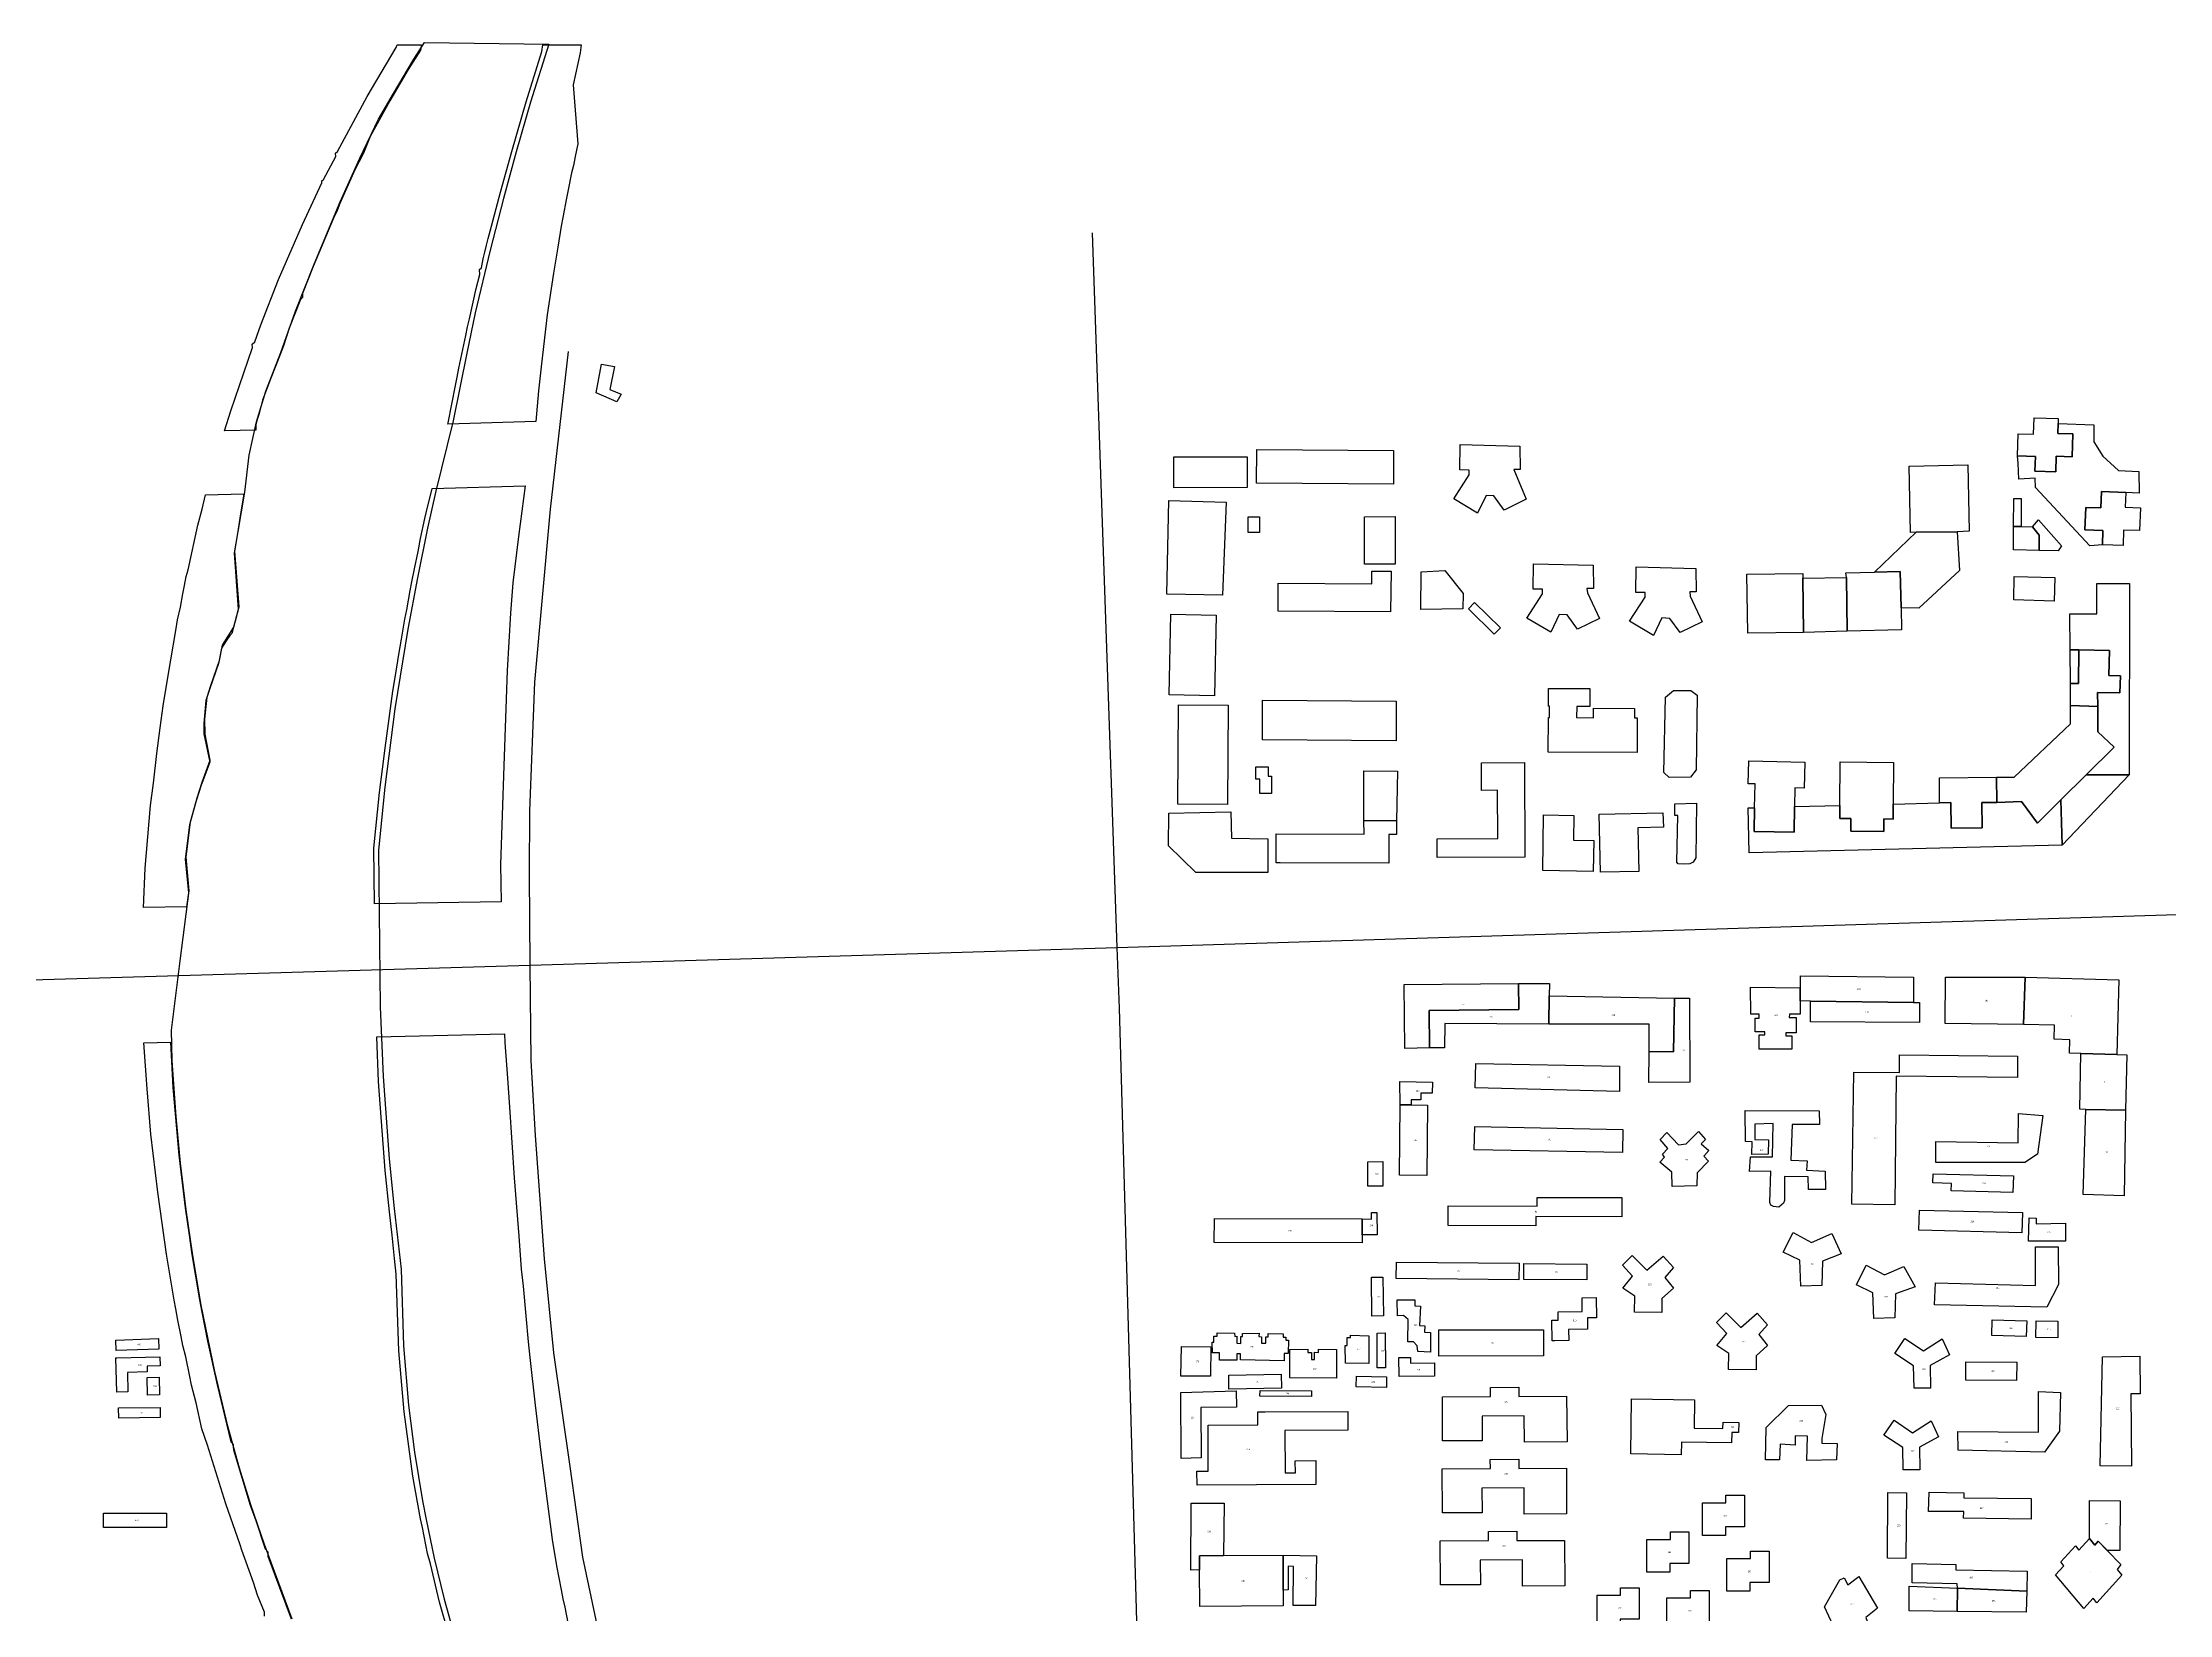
# Model space of a CAD drawing. Header units: inches. Extents: x 446772 to 450278, y 4426030 to 4428716.
# Drawn here: x 448211 to 449436, y 4427810 to 4428716 of the extents above; entities that cross this region are included whole.
import ezdxf

# ---------------------------------------------------------------- set-up
doc = ezdxf.new("R2010")
doc.units = ezdxf.units.IN
doc.header["$MEASUREMENT"] = 0
for name, color, linetype in [('BuildingCreator', 10, 'Continuous'), ('BuildingCreatorAnno', 10, 'Continuous'), ('BuildingNoTex', 10, 'Continuous'), ('Road3D', 10, 'Continuous'), ('SanDianShu02', 10, 'Continuous'), ('shuimian', 10, 'Continuous')]:
    doc.layers.add(name, color=color, linetype=linetype)

msp = doc.modelspace()

# ---------------------------------------------------------------- linework, layer by layer
at = {"layer": 'BuildingCreator'}
for points in [[(448995, 4428172.7), (449061, 4428173.4), (449061.2, 4428158.3), (449009.5, 4428157.8), (449009.7, 4428136.2), (448995.4, 4428136)], [(449009.7, 4428136.2), (449009.5, 4428157.8), (449061.2, 4428158.3), (449061, 4428173.4), (449078.8, 4428173.4), (449078.6, 4428166.2), (449078.5, 4428150), (449018.5, 4428150.4), (449018.4, 4428136.3)], [(449136.2, 4428134.2), (449136.3, 4428150), (449078.5, 4428150), (449078.6, 4428166.2), (449150.9, 4428165), (449150.3, 4428133.9)], [(449223.2, 4428155.7), (449217, 4428155.7), (449216.9, 4428153.8), (449221, 4428153.8), (449220.9, 4428144.9), (449215, 4428145), (449215, 4428143.3), (449218.5, 4428143.3), (449218.4, 4428135.5), (449199.6, 4428135.6), (449199.6, 4428143.7), (449202.9, 4428143.7), (449202.9, 4428145.6), (449197.3, 4428145.6), (449197.3, 4428153.4), (449199.7, 4428153.4), (449199.7, 4428155.6), (449194.8, 4428155.6), (449194.7, 4428171.3), (449223.3, 4428170.8)], [(449229.2, 4428163.2), (449223.3, 4428163.3), (449223.5, 4428177.8), (449288.6, 4428177), (449288.5, 4428162.5)], [(449306.8, 4428150.3), (449306.9, 4428177.1), (449352.9, 4428177), (449352, 4428149.8)], [(449406.9, 4428175.4), (449405.6, 4428132.4), (449385, 4428133), (449378.4, 4428133.2), (449378.6, 4428140.9), (449369.5, 4428141.2), (449369.7, 4428149.3), (449352, 4428149.8), (449352.9, 4428177)], [(449136, 4428116.3), (449136.2, 4428134.2), (449150.3, 4428133.9), (449150.9, 4428165), (449159.5, 4428165), (449159.6, 4428116.6)], [(449292, 4428150.8), (449229.1, 4428151.3), (449229.2, 4428163.2), (449288.5, 4428162.5), (449292, 4428162.5)], [(449348.4, 4428119.2), (449278.6, 4428120), (449277.7, 4428045.9), (449253.1, 4428046.2), (449254.1, 4428122.3), (449280.5, 4428122), (449280.5, 4428132.2), (449348.5, 4428131.4)], [(449405.6, 4428132.4), (449411.4, 4428132.3), (449410.6, 4428100.4), (449387.9, 4428100.8), (449384.3, 4428100.9), (449385, 4428133)], [(449119.1, 4428111.2), (449036, 4428113.3), (449036.3, 4428127.3), (449119.1, 4428125.8)], [(449011.3, 4428110.1), (449004.6, 4428110.1), (449004.6, 4428106.3), (448999.2, 4428106.3), (448999.1, 4428103.4), (448992.8, 4428103.4), (448992.6, 4428116.8), (449011.4, 4428116.6)], [(449008.1, 4428062.7), (448992.3, 4428062.9), (448992.8, 4428103.4), (448999.1, 4428103.4), (449008.5, 4428103.3)], [(449234.4, 4428092.1), (449218.7, 4428092.1), (449217.9, 4428071.6), (449227.2, 4428071.2), (449226.8, 4428065.8), (449237.7, 4428065.2), (449237.9, 4428054.7), (449228, 4428054.7), (449227.8, 4428061.9), (449214.2, 4428062.2), (449214.3, 4428048.4), (449213.7, 4428046.7), (449210.9, 4428044.5), (449207.8, 4428044.8), (449206.3, 4428045.7), (449205.8, 4428047.2), (449206.3, 4428065.2), (449194.1, 4428065), (449194.6, 4428073.5), (449207.3, 4428073.4), (449207.6, 4428092.6), (449197.1, 4428092.3), (449197.2, 4428083.4), (449205, 4428083.3), (449204.8, 4428075), (449195.3, 4428074.9), (449195.5, 4428082.2), (449191.7, 4428082.3), (449191.6, 4428100.2), (449234.2, 4428100)], [(449360, 4428075), (449352.6, 4428070.3), (449301.4, 4428070.2), (449301.4, 4428082.4), (449348.8, 4428081.5), (449349.1, 4428098.4), (449363, 4428097.2)], [(449409.9, 4428051), (449386.3, 4428051.8), (449387.9, 4428100.8), (449410.6, 4428100.4)], [(449120.8, 4428075.9), (449035.5, 4428077.6), (449035.7, 4428090.9), (449121, 4428089.2)], [(449170.6, 4428077.2), (449167.7, 4428073.9), (449170.5, 4428070.9), (449163.8, 4428064.2), (449163.7, 4428056.7), (449149.5, 4428056.3), (449149.3, 4428064.7), (449142.4, 4428070.4), (449145.1, 4428073.3), (449143.9, 4428075.1), (449146.9, 4428078.2), (449142.6, 4428083.5), (449146.5, 4428087.5), (449153.1, 4428080.3), (449157.6, 4428080.9), (449164.6, 4428088), (449168.6, 4428083.4), (449166.2, 4428081)], [(448974.1, 4428056.6), (448974.1, 4428070.6), (448982.7, 4428070.7), (448982.7, 4428056.6)], [(449345.8, 4428052.9), (449310.3, 4428053.8), (449310.4, 4428058.2), (449299.7, 4428058.5), (449299.8, 4428063.7), (449346.1, 4428062.5)], [(449120.4, 4428038.9), (449071, 4428039), (449071, 4428033.8), (449020.4, 4428033.9), (449020.4, 4428045.2), (449071.8, 4428045.1), (449071.8, 4428050.1), (449120.4, 4428050)], [(448970.9, 4428037.7), (448970.9, 4428028.6), (448970.8, 4428023.9), (448885.7, 4428024.2), (448885.8, 4428038)], [(448976.3, 4428037.6), (448976.3, 4428041.4), (448979.4, 4428041.4), (448979.5, 4428028.5), (448970.9, 4428028.6), (448970.9, 4428037.7)], [(449351, 4428029.7), (449291.7, 4428031.2), (449292, 4428042.7), (449351.3, 4428041.3)], [(449359.2, 4428034.9), (449376.2, 4428035.2), (449376.2, 4428024.9), (449354.8, 4428024.8), (449355.1, 4428038.3), (449359.2, 4428038.2)], [(449229.8, 4428024.2), (449241.4, 4428029.2), (449246.8, 4428017.6), (449236.1, 4428013.3), (449235.8, 4427999.3), (449223.6, 4427999), (449223, 4428013.9), (449213.5, 4428018.6), (449219.2, 4428029.9)], [(449365.3, 4427986.8), (449300.6, 4427988.2), (449301.2, 4428000.9), (449358.8, 4427999.3), (449358.9, 4428021.6), (449371.9, 4428021.6), (449372.1, 4427999.9)], [(449061.2, 4428002.5), (448990.5, 4428003.3), (448990.6, 4428012.8), (449061.3, 4428012.2)], [(449100.3, 4428002.5), (449064, 4428002.8), (449064, 4428012), (449100.4, 4428011.7)], [(449134.9, 4428008.2), (449144.3, 4428016.3), (449150.3, 4428009.7), (449145.3, 4428004), (449150.3, 4427997.7), (449143.5, 4427991.8), (449143.5, 4427983.7), (449127.7, 4427983.9), (449127.9, 4427993.1), (449121, 4427997.7), (449126.7, 4428004.7), (449120.8, 4428011), (449126.4, 4428016.6)], [(449271.9, 4428005.5), (449282.9, 4428010.2), (449289.4, 4427998.6), (449278.1, 4427994.5), (449277.8, 4427980.6), (449265.7, 4427980.3), (449265.1, 4427995.1), (449255.6, 4427999.8), (449261.2, 4428011.1)], [(448976.5, 4427981.7), (448976.2, 4428004.1), (448982.8, 4428004.2), (448983.1, 4427981.8)], [(449004, 4427976.3), (449007, 4427976.1), (449006.8, 4427972.4), (449010.2, 4427972.3), (449010.3, 4427960.9), (449003, 4427961.2), (449002.6, 4427964.6), (449000.5, 4427966.9), (448997.2, 4427966.9), (448997.3, 4427979.7), (448994.6, 4427982), (448991.3, 4427981.8), (448991.1, 4427991), (449001.3, 4427991.1), (449001.2, 4427987.6), (449004.5, 4427987.5)], [(449080.4, 4427967.5), (449080.2, 4427979.3), (449083.9, 4427979.4), (449083.8, 4427984.1), (449097.7, 4427984.3), (449097.6, 4427992.3), (449105.7, 4427992.5), (449105.9, 4427980.7), (449100.7, 4427980.6), (449100.8, 4427974.1), (449089.8, 4427973.9), (449089.9, 4427967.7), (449081.8, 4427967.5)], [(449189.1, 4427975.2), (449198.5, 4427983.3), (449204.5, 4427976.7), (449199.5, 4427971), (449204.5, 4427964.7), (449197.8, 4427958.8), (449197.8, 4427950.8), (449181.9, 4427950.9), (449182.1, 4427960.1), (449175.2, 4427964.7), (449180.9, 4427971.7), (449175, 4427978), (449180.6, 4427983.6)], [(448897.4, 4427971.9), (448897.5, 4427970), (448898.7, 4427970.1), (448898.7, 4427966), (448900.9, 4427965.9), (448900.9, 4427970), (448902, 4427970), (448902, 4427971.7), (448911.5, 4427971.8), (448911.4, 4427969.9), (448912.9, 4427969.8), (448912.9, 4427966.1), (448915.3, 4427966.1), (448915.3, 4427969.8), (448916.8, 4427969.8), (448916.8, 4427971.6), (448925.4, 4427971.4), (448925.4, 4427969.6), (448926.9, 4427969.6), (448926.9, 4427967.8), (448928.4, 4427967.8), (448928.3, 4427960.1), (448926, 4427960.1), (448926, 4427956), (448900.7, 4427956.4), (448900.8, 4427960), (448898.7, 4427960), (448898.7, 4427956.2), (448888.6, 4427956.3), (448888.7, 4427960.5), (448884.6, 4427960.5), (448884.5, 4427966.7), (448885.5, 4427966.7), (448885.5, 4427970.2), (448887.4, 4427970.2), (448887.4, 4427972)], [(448974.7, 4427970.4), (448974.8, 4427954.4), (448961.2, 4427954.5), (448961.1, 4427964.7), (448962.3, 4427964.7), (448962.3, 4427969.4), (448964.1, 4427969.4), (448964.1, 4427970.7)], [(448979.5, 4427951.8), (448979.6, 4427971.9), (448984.2, 4427972), (448984.3, 4427951.9)], [(449015, 4427958.6), (449015, 4427973.8), (449075.4, 4427973.8), (449075.4, 4427958.7)], [(449353.5, 4427969.9), (449333.6, 4427970.5), (449333.9, 4427979.6), (449353.8, 4427979)], [(449371.6, 4427969.2), (449359.1, 4427969.3), (449359.2, 4427978.9), (449371.7, 4427978.8)], [(448252.9, 4427961.8), (448252.7, 4427967.9), (448277.3, 4427968.7), (448277.5, 4427962.7)], [(448253.3, 4427937.9), (448252.8, 4427957.6), (448253.3, 4427957.6), (448278.2, 4427958.2), (448278.3, 4427953), (448270.8, 4427952.8), (448270.9, 4427949.5), (448259.6, 4427949.2), (448259.8, 4427938)], [(448883.7, 4427964), (448883.4, 4427947), (448866.4, 4427947.1), (448866.7, 4427964.1)], [(448939.6, 4427962.6), (448939.6, 4427960.7), (448941.6, 4427960.8), (448941.6, 4427956.7), (448943.4, 4427956.7), (448943.4, 4427960.9), (448945.7, 4427960.8), (448945.7, 4427962.6), (448956.1, 4427962.4), (448956, 4427945.9), (448929.2, 4427946.1), (448929.2, 4427962.5)], [(448998.7, 4427954.6), (449012.5, 4427954.8), (449012.6, 4427947.1), (448992.1, 4427946.9), (448992, 4427957.9), (448998.7, 4427957.9)], [(449294.2, 4427961.7), (449305.1, 4427968.6), (449309.2, 4427959.3), (449298.2, 4427953.2), (449298.4, 4427940.1), (449288.9, 4427940.1), (449288.6, 4427953.1), (449277.8, 4427960.1), (449283.6, 4427968.8)], [(449414.1, 4427895.2), (449396.1, 4427895.4), (449397.4, 4427958.3), (449419, 4427958.6), (449419.1, 4427936.8), (449413.8, 4427936.8)], [(448271.1, 4427936.2), (448270.8, 4427946.3), (448277.7, 4427946.5), (448277.9, 4427936.4)], [(448894.1, 4427939.6), (448894, 4427947.7), (448924.3, 4427948.2), (448924.4, 4427940.1)], [(448984.9, 4427940.6), (448967.5, 4427940.9), (448967.6, 4427947.1), (448984.9, 4427946.7)], [(449347.9, 4427944.5), (449318.6, 4427944.8), (449318.7, 4427955.4), (449348, 4427955.1)], [(448878, 4427929), (448878.1, 4427900), (448866.5, 4427899.7), (448866.4, 4427937.6), (448898.2, 4427938.6), (448898.5, 4427929.3)], [(448941.7, 4427938.7), (448941.6, 4427935.4), (448912, 4427935.6), (448912.1, 4427938.8)], [(449061.2, 4427935.3), (449088.7, 4427935.5), (449088.9, 4427909.2), (449064.4, 4427909.1), (449064.3, 4427924.2), (449040.1, 4427924), (449040.1, 4427909.9), (449017.2, 4427909.8), (449017.1, 4427935.2), (449044.9, 4427935.3), (449044.9, 4427940.6), (449061.2, 4427940.7)], [(449178.7, 4427916.9), (449178.8, 4427920.6), (449187.9, 4427920.4), (449187.8, 4427914.6), (449183.8, 4427914.7), (449183.7, 4427908.7), (449154.8, 4427909.1), (449154.7, 4427901.8), (449125.7, 4427902.3), (449126.1, 4427934.1), (449162.3, 4427933.5), (449162.1, 4427917.2)], [(449364, 4427903.3), (449314.2, 4427904.5), (449314, 4427915.1), (449360.5, 4427914.8), (449360.5, 4427938.3), (449373.2, 4427937.7), (449372.6, 4427915.4)], [(448254.5, 4427922.9), (448254.4, 4427928.8), (448278.3, 4427929.1), (448278.3, 4427923.2)], [(448926.5, 4427891.3), (448932.4, 4427891.4), (448932.3, 4427898.3), (448944.1, 4427898.4), (448944.2, 4427884.7), (448875.8, 4427884.3), (448875.7, 4427892.3), (448882.2, 4427892.3), (448882.1, 4427918.8), (448910.8, 4427919), (448910.8, 4427926.5), (448914.9, 4427926.5), (448962.6, 4427926.8), (448962.6, 4427916), (448926.4, 4427915.8)], [(449235.8, 4427911.2), (449235.8, 4427908.5), (449244.6, 4427908.3), (449244.1, 4427898.8), (449227.1, 4427898.4), (449227.5, 4427912.5), (449220.3, 4427912.6), (449220.3, 4427907.4), (449211.8, 4427907.9), (449211.3, 4427898.9), (449203.2, 4427898.8), (449203.7, 4427917.5), (449216.5, 4427930.1), (449235.6, 4427930.3), (449238.1, 4427924.9)], [(449287.9, 4427914.5), (449298.8, 4427921.4), (449302.9, 4427912.2), (449292, 4427906.1), (449292.1, 4427893), (449282.6, 4427893), (449282.3, 4427905.9), (449271.5, 4427913), (449277.3, 4427921.7)], [(449061.1, 4427893.8), (449088.6, 4427894), (449088.7, 4427867.7), (449064.3, 4427867.6), (449064.2, 4427882.7), (449039.9, 4427882.5), (449040, 4427868.4), (449017.1, 4427868.3), (449016.9, 4427893.6), (449044.8, 4427893.8), (449044.7, 4427899.1), (449061.1, 4427899.2)], [(448877.1, 4427843.6), (448877.1, 4427835.4), (448872.2, 4427835.2), (448872.4, 4427873.9), (448891.3, 4427873.8), (448891, 4427843.7)], [(449191.2, 4427860.3), (449180.3, 4427860.3), (449180.3, 4427855.3), (449166.9, 4427855.3), (449166.9, 4427874.1), (449180.5, 4427874.1), (449180.5, 4427878.4), (449191.2, 4427878.4)], [(449284.2, 4427842), (449273.5, 4427842.1), (449273.8, 4427880), (449284.5, 4427879.9)], [(449356.4, 4427864.7), (449317.4, 4427865.3), (449317.5, 4427869.1), (449297.1, 4427869), (449297.5, 4427880.2), (449317.5, 4427879.9), (449317.5, 4427877), (449356.4, 4427876.5)], [(449400.3, 4427846.6), (449395, 4427852), (449393, 4427849.7), (449389.9, 4427853.6), (449390, 4427875.4), (449407.6, 4427875.3), (449407.5, 4427846.7)], [(448245.6, 4427859.8), (448245.6, 4427868.1), (448281.9, 4427868.2), (448281.9, 4427859.9)], [(449060, 4427852.3), (449087.5, 4427852.4), (449087.7, 4427826.2), (449063.2, 4427826.1), (449063.2, 4427841.2), (449038.9, 4427841), (449039, 4427826.9), (449016, 4427826.8), (449015.9, 4427852.1), (449043.7, 4427852.3), (449043.7, 4427857.6), (449060, 4427857.7)], [(449134.8, 4427834.1), (449134.8, 4427853), (449148.5, 4427853), (449148.5, 4427857.3), (449159.1, 4427857.3), (449159.1, 4427839.2), (449148.2, 4427839.2), (449148.2, 4427834.1)], [(449394.1, 4427816.5), (449392, 4427819.2), (449386.6, 4427813.2), (449370.4, 4427832.6), (449375.1, 4427837.8), (449373.4, 4427840), (449381.8, 4427849.2), (449383.8, 4427846.8), (449389.9, 4427853.6), (449393, 4427849.7), (449395, 4427852), (449400.2, 4427846.6), (449408, 4427838.5), (449405.9, 4427835.7), (449408.5, 4427832.4)], [(448877.1, 4427843.6), (448891, 4427843.7), (448925.3, 4427843.9), (448925.4, 4427823.7), (448925.4, 4427814.7), (448877.3, 4427814.4), (448877.1, 4427835.4)], [(448944.5, 4427843.5), (448944, 4427814.9), (448931.2, 4427815), (448931.4, 4427837.4), (448928.2, 4427837.5), (448928.3, 4427823.9), (448925.4, 4427823.7), (448925.3, 4427843.9)], [(449205.3, 4427828.2), (449194.3, 4427828.2), (449194.3, 4427823.1), (449181, 4427823.1), (449181, 4427841.9), (449194.6, 4427841.9), (449194.6, 4427846.2), (449205.3, 4427846.2)], [(449353.8, 4427823.2), (449313.8, 4427824.9), (449313.6, 4427827.4), (449287.7, 4427827.9), (449287.8, 4427839.2), (449313, 4427838.6), (449313, 4427835.4), (449354, 4427834.6)], [(449130.5, 4427807), (449119.5, 4427807), (449119.5, 4427802), (449106.2, 4427802), (449106.2, 4427820.8), (449119.8, 4427820.8), (449119.8, 4427825.1), (449130.5, 4427825.1)], [(449170.8, 4427805.6), (449159.9, 4427805.5), (449159.9, 4427800.5), (449146.5, 4427800.5), (449146.5, 4427819.3), (449160.1, 4427819.3), (449160.1, 4427823.6), (449170.8, 4427823.6)], [(449250.7, 4427826.8), (449257.1, 4427831.7), (449267.7, 4427813.3), (449261, 4427807.9), (449262.6, 4427803.7), (449242.3, 4427803.3), (449237.2, 4427814.2), (449246, 4427829.7), (449248.5, 4427830.9)], [(449313.8, 4427824.9), (449313.7, 4427811.5), (449286, 4427811.8), (449286.1, 4427826.1)], [(449313.8, 4427824.9), (449353.8, 4427823.2), (449353.4, 4427811), (449313.7, 4427811.5)]]:
    msp.add_lwpolyline(points, close=True, dxfattribs=at)
at = {"layer": 'BuildingNoTex'}
for points in [[(448543.9, 4428513), (448541.5, 4428508.5), (448529.6, 4428513.7), (448532.7, 4428530.3), (448540.1, 4428529), (448537.4, 4428515.6)], [(449371.8, 4428496.1), (449371.6, 4428490.4), (449380.4, 4428490.1), (449380, 4428476.9), (449370.8, 4428477.2), (449370.5, 4428468.3), (449358.5, 4428468.7), (449358.8, 4428477), (449348.5, 4428477.4), (449348.9, 4428490.2), (449357.7, 4428489.9), (449358, 4428499.4), (449371.9, 4428498.9)], [(449358.6, 4428464.6), (449349.2, 4428464), (449348.8, 4428473.2), (449348.5, 4428477.4), (449358.8, 4428477), (449358.5, 4428468.7), (449370.5, 4428468.3), (449370.8, 4428477.2), (449380, 4428476.9), (449380.4, 4428490.1), (449371.6, 4428490.4), (449371.8, 4428496.1), (449392.5, 4428495.4), (449392.5, 4428485.5), (449397.7, 4428477.3), (449406.7, 4428469.1), (449418.4, 4428468.5), (449418.6, 4428456), (449410.8, 4428456.4), (449396.9, 4428456.9), (449396.5, 4428447.4), (449387.8, 4428447.7), (449387.3, 4428434.8), (449397.7, 4428434.5), (449397.4, 4428426.1), (449390.2, 4428425.5), (449358.8, 4428459.2)], [(448904.7, 4428459.2), (448862.3, 4428459.1), (448862.3, 4428476.8), (448904.7, 4428476.8)], [(448989, 4428480.6), (448988.9, 4428461.2), (448910, 4428461.7), (448910.1, 4428481.1)], [(449061.8, 4428483.1), (449062, 4428469.6), (449058.2, 4428469.6), (449065.4, 4428452.4), (449052.7, 4428446.2), (449046.8, 4428454.4), (449042.3, 4428454.6), (449037.3, 4428444.5), (449023.6, 4428452.6), (449032.6, 4428466.6), (449032.6, 4428469.2), (449027.2, 4428469.3), (449027.3, 4428483.9)], [(449313.6, 4428433.6), (449290, 4428433.4), (449286.8, 4428433.3), (449286, 4428471.5), (449319.8, 4428472.2), (449320.6, 4428434.1)], [(448858.3, 4428397.7), (448859.4, 4428451.7), (448892.6, 4428450.7), (448890.5, 4428397.1)], [(449350.5, 4428436.7), (449346.2, 4428436.7), (449346.3, 4428452.9), (449350.6, 4428452.9)], [(449410.8, 4428456.4), (449410.5, 4428447.8), (449419.3, 4428447.5), (449418.8, 4428434.4), (449409.6, 4428434.7), (449409.3, 4428425.7), (449397.4, 4428426.1), (449397.7, 4428434.5), (449387.3, 4428434.8), (449387.8, 4428447.7), (449396.5, 4428447.4), (449396.9, 4428456.9)], [(448911.7, 4428442.3), (448911.7, 4428433.2), (448905.1, 4428433.2), (448905.1, 4428442.3)], [(448989.9, 4428415), (448972.2, 4428415), (448972.2, 4428442.4), (448989.8, 4428442.5)], [(449357.1, 4428436.5), (449360.9, 4428431.8), (449360.9, 4428422.9), (449346.1, 4428423.2), (449346.2, 4428436.7), (449350.5, 4428436.7)], [(449357.1, 4428436.5), (449360.5, 4428440.5), (449373.8, 4428425.5), (449371.8, 4428422.7), (449360.9, 4428422.9), (449360.9, 4428431.8)], [(449281.5, 4428389.8), (449280.9, 4428410.8), (449266, 4428410.5), (449290, 4428433.4), (449313.6, 4428433.6), (449315.1, 4428411.3), (449291.6, 4428389.7)], [(449028.9, 4428389.2), (449004.6, 4428389), (449004.9, 4428410.6), (449018.5, 4428411.4), (449029, 4428398.2)], [(449104, 4428414.5), (449104.2, 4428401), (449100.4, 4428401), (449100.7, 4428398.6), (449107.6, 4428383.8), (449094.9, 4428377.6), (449089, 4428385.8), (449084.4, 4428386), (449079.5, 4428375.8), (449065.8, 4428384), (449074.8, 4428398), (449074.8, 4428400.6), (449069.4, 4428400.7), (449069.5, 4428415.3)], [(449163.2, 4428412.6), (449163.4, 4428399.1), (449159.6, 4428399.1), (449159.8, 4428396.6), (449166.7, 4428381.8), (449154.1, 4428375.7), (449148.1, 4428383.8), (449143.6, 4428384.1), (449138.7, 4428373.9), (449125, 4428382.1), (449134, 4428396), (449134, 4428398.7), (449128.6, 4428398.7), (449128.7, 4428413.4)], [(448987.5, 4428411), (448987.2, 4428387.5), (448922.4, 4428388), (448922.5, 4428404.1), (448976.4, 4428403.7), (448976.5, 4428411)], [(449225.1, 4428375.7), (449193.1, 4428375.3), (449192.6, 4428409.3), (449224.7, 4428409.7), (449224.8, 4428406.9)], [(449250.4, 4428376.4), (449225.1, 4428375.7), (449224.8, 4428406.9), (449249.9, 4428407.3)], [(449281.5, 4428389.8), (449281.6, 4428377.2), (449250.4, 4428376.4), (449249.9, 4428407.3), (449249.6, 4428410.1), (449266, 4428410.5), (449280.9, 4428410.8)], [(449369.9, 4428407.3), (449369.6, 4428393.8), (449346.3, 4428394.4), (449346.6, 4428407.9)], [(449413, 4428403.9), (449412.8, 4428293.6), (449388.1, 4428293.6), (449404.1, 4428309.6), (449394.8, 4428318.4), (449394.7, 4428333), (449394.6, 4428341), (449407.5, 4428340.8), (449407.8, 4428350.6), (449401, 4428350.8), (449401.5, 4428365.2), (449383.7, 4428365.7), (449378.8, 4428365.7), (449378.7, 4428386.5), (449394.2, 4428386.5), (449394.2, 4428403.9)], [(449050.5, 4428378.3), (449047, 4428374.6), (449032.1, 4428389.2), (449035.6, 4428393)], [(448886.8, 4428385.6), (448885.8, 4428339.1), (448859.6, 4428339.7), (448860.6, 4428386.2)], [(449383.7, 4428365.7), (449383.6, 4428346.2), (449379, 4428346.3), (449378.8, 4428365.7)], [(449407.8, 4428350.6), (449407.5, 4428340.8), (449394.6, 4428341), (449394.7, 4428333), (449379, 4428333.6), (449379, 4428346.3), (449383.6, 4428346.2), (449383.7, 4428365.7), (449401.5, 4428365.2), (449401, 4428350.8)], [(449102, 4428343.3), (449102, 4428333), (449094.5, 4428333), (449094.4, 4428326.6), (449104.1, 4428326.5), (449104.1, 4428332), (449127.8, 4428331.8), (449127.8, 4428326.4), (449129.4, 4428326.4), (449129.3, 4428306.4), (449078.1, 4428306.7), (449078.3, 4428326.7), (449078.8, 4428326.7), (449078.8, 4428333.1), (449078.2, 4428333.1), (449078.3, 4428343.4)], [(449160, 4428292.3), (449147.7, 4428292), (449144.7, 4428295), (449145.6, 4428338.3), (449150.3, 4428342.2), (449160.3, 4428342.2), (449163.8, 4428339.5), (449163.3, 4428296.6)], [(448893.6, 4428333.8), (448893.2, 4428276.6), (448864.7, 4428276.8), (448865.1, 4428334)], [(448990.5, 4428336.1), (448990.4, 4428313.3), (448913.4, 4428313.8), (448913.5, 4428336.6)], [(449373.5, 4428279.2), (449360, 4428265.7), (449350.8, 4428278.3), (449336.5, 4428277.7), (449336.3, 4428292.2), (449346.5, 4428292.2), (449379, 4428323.1), (449379, 4428333.6), (449394.7, 4428333), (449394.8, 4428318.4), (449404.1, 4428309.6), (449388.1, 4428293.6)], [(449225.9, 4428300.9), (449225.6, 4428286), (449220.2, 4428286.1), (449220, 4428275.3), (449219.7, 4428260.5), (449196.8, 4428260.9), (449197, 4428274.7), (449197.3, 4428288.5), (449193.3, 4428288.5), (449193.6, 4428301.6)], [(449276.9, 4428276.7), (449276.8, 4428268.1), (449271.5, 4428268.2), (449271.5, 4428260.9), (449252.4, 4428261.1), (449252.5, 4428268.4), (449246, 4428268.5), (449246.1, 4428276), (449246.3, 4428301.1), (449277.1, 4428300.8)], [(448916.7, 4428298.3), (448916.7, 4428292.8), (448918.6, 4428292.8), (448918.6, 4428282.8), (448912, 4428282.8), (448912, 4428291.2), (448909.6, 4428291.2), (448909.6, 4428298.3)], [(448971.9, 4428267.3), (448971.9, 4428295.9), (448991.2, 4428295.8), (448990.6, 4428267.2)], [(449064.4, 4428300.7), (449064.6, 4428246.2), (449014, 4428246), (449014, 4428256.8), (449049, 4428256.9), (449048.9, 4428284.7), (449039.6, 4428284.6), (449039.6, 4428300.6)], [(449336.3, 4428292.2), (449336.5, 4428277.7), (449327.9, 4428277.6), (449328.1, 4428263.1), (449310.3, 4428262.9), (449310.1, 4428277.6), (449303.6, 4428277.4), (449303.6, 4428291.8)], [(449412.8, 4428293.6), (449374.2, 4428253), (449373.5, 4428279.2), (449388.1, 4428293.6)], [(449159.6, 4428242.3), (449156.3, 4428242.1), (449153, 4428242.4), (449152.1, 4428243.3), (449152.8, 4428270.2), (449151, 4428270.2), (449151, 4428276.9), (449163.6, 4428277.2), (449163.1, 4428245.8), (449161.6, 4428243.3)], [(449374.2, 4428253), (449193.9, 4428248.6), (449193.3, 4428274.6), (449197, 4428274.7), (449196.8, 4428260.9), (449219.7, 4428260.5), (449220, 4428275.3), (449246.1, 4428276), (449246, 4428268.5), (449252.5, 4428268.4), (449252.4, 4428261.1), (449271.5, 4428260.9), (449271.5, 4428268.2), (449276.8, 4428268.1), (449276.9, 4428276.7), (449303.6, 4428277.4), (449310.1, 4428277.6), (449310.3, 4428262.9), (449328.1, 4428263.1), (449327.9, 4428277.6), (449336.5, 4428277.7), (449350.8, 4428278.3), (449360, 4428265.7), (449373.5, 4428279.2)], [(448875, 4428237.3), (448859.3, 4428252.8), (448859.5, 4428271.5), (448895.3, 4428272.3), (448895.5, 4428257.1), (448916.5, 4428256.8), (448916.5, 4428237.3)], [(448923.6, 4428243), (448921.3, 4428243), (448921.3, 4428259.7), (448972.1, 4428259.5), (448971.9, 4428267.3), (448990.6, 4428267.2), (448990.6, 4428259.3), (448986.3, 4428259.2), (448986.2, 4428242.7)], [(449104.3, 4428255.8), (449104, 4428237.9), (449074.9, 4428238.4), (449075.4, 4428270.5), (449092.8, 4428270.2), (449092.6, 4428256)], [(449130.3, 4428238), (449108.2, 4428237.5), (449107.5, 4428271), (449144.2, 4428271.8), (449144.4, 4428263.5), (449129.8, 4428263.1)]]:
    msp.add_lwpolyline(points, close=True, dxfattribs=at)
at = {"layer": 'Road3D'}
for p, q in [((448829.8, 4428194.1, 50), (448815.6, 4428605.9, 50)), ((448829.8, 4428194.1, 50), (449452.8, 4428213.5, 50)), ((448491.6, 4428184, 50), (448829.8, 4428194.1, 50)), ((448045.9, 4428170.7, 50), (448491.6, 4428184, 50))]:
    msp.add_line(p, q, dxfattribs=at)
for points in [[(448491.6, 4428184, 50), (448491.1, 4428236.3, 50), (448491.4, 4428272.8, 50), (448494.2, 4428347.1, 50), (448503.3, 4428446.7, 50), (448513.6, 4428537.6, 50)], [(448843.4, 4427724.4, 50), (448831, 4428159.2, 50), (448829.8, 4428194.1, 50)], [(448549.4, 4427716.2, 50), (448543.3, 4427741.1, 50), (448521.9, 4427842.8, 50), (448514.6, 4427895.1, 50), (448505.1, 4427960.6, 50), (448499.8, 4428014.6, 50), (448494.6, 4428085.8, 50), (448492.1, 4428129, 50), (448491.6, 4428184, 50)]]:
    msp.add_polyline3d(points, dxfattribs=at)
at = {"layer": 'SanDianShu02'}
for points in [[(448333.4, 4428492.3), (448315.4, 4428491.8), (448319, 4428503.4), (448331.5, 4428539.8), (448331.4, 4428541.9), (448332.8, 4428543.2), (448336.4, 4428552.9), (448346.5, 4428579), (448360.3, 4428610.7), (448371.4, 4428634.8), (448371.4, 4428635.9), (448372.4, 4428636.8), (448379.5, 4428649.9), (448379.4, 4428651.9), (448380.5, 4428652.9), (448397.6, 4428684.5), (448414.4, 4428712.8), (448414.9, 4428714.4), (448428.9, 4428714.4), (448428.3, 4428711.2), (448421.3, 4428700.1), (448410.6, 4428682.1), (448399.3, 4428661.5), (448395.4, 4428651.8), (448390.5, 4428642.3), (448381.8, 4428622.9), (448380.4, 4428618.8), (448378.2, 4428614.5), (448366.5, 4428586.6), (448360.4, 4428571.1), (448360.4, 4428568.8), (448359.1, 4428567.5), (448352.7, 4428551), (448349.4, 4428540.8), (448347.4, 4428535.9), (448342, 4428522.2), (448337.3, 4428509.5), (448335.4, 4428501.8), (448334.4, 4428498.9), (448333.4, 4428495.6)], [(448494.7, 4428497.2), (448444, 4428495.7), (448444.3, 4428496.5), (448448.4, 4428517.9), (448449.4, 4428522.8), (448450.4, 4428527.9), (448454.4, 4428546.8), (448455.4, 4428551.9), (448456.6, 4428556.5), (448460.4, 4428573.9), (448462.5, 4428581.9), (448462.4, 4428584.9), (448463.4, 4428585.8), (448464.4, 4428590.9), (448465.4, 4428594.8), (448466.4, 4428598.9), (448467.4, 4428602.8), (448468.4, 4428606.9), (448474.5, 4428629.5), (448480.9, 4428652.8), (448489.2, 4428681.4), (448498.2, 4428710.4), (448498.9, 4428714.4), (448520.9, 4428714.4), (448520.3, 4428709.8), (448516.3, 4428691.3), (448519, 4428657.3), (448517.4, 4428649.9), (448516.4, 4428644.8), (448515.3, 4428640.5), (448513.4, 4428630.8), (448512.4, 4428625.9), (448510.4, 4428614.8), (448509.4, 4428609.9), (448507.5, 4428597.8), (448504.9, 4428582.7), (448501.4, 4428558.8), (448498, 4428530.4), (448496.4, 4428514.9)], [(448474.8, 4428220.4), (448401.8, 4428219.2), (448401.4, 4428251.3), (448404.7, 4428283.5), (448406.4, 4428296.8), (448407.9, 4428308.9), (448409.8, 4428323.3), (448411.4, 4428334.8), (448412.4, 4428341.9), (448414, 4428350.8), (448415.9, 4428362.9), (448417.4, 4428371.8), (448419.3, 4428383.3), (448420.4, 4428388.8), (448422.4, 4428399.9), (448423.4, 4428404.8), (448424.9, 4428412.4), (448427, 4428422.3), (448428.4, 4428429.9), (448430.8, 4428441.3), (448432.4, 4428447.8), (448433.9, 4428453.9), (448435, 4428458.6), (448488.6, 4428460.2), (448484.7, 4428431), (448481.6, 4428404.2), (448480.2, 4428386.8), (448478.2, 4428353.8), (448476.4, 4428298.8), (448474.4, 4428242)], [(448293.5, 4428217.5), (448268.7, 4428217.1), (448269.7, 4428239.9), (448272.8, 4428275.9), (448274.4, 4428288.8), (448276.4, 4428305.9), (448278.4, 4428320.8), (448280, 4428333.4), (448283, 4428350.8), (448284.4, 4428359.9), (448287.4, 4428376.8), (448288.4, 4428382.9), (448290, 4428390.3), (448291.4, 4428397.9), (448292.4, 4428402.8), (448293.4, 4428407.9), (448294.4, 4428411.8), (448300.1, 4428437.5), (448302.5, 4428446.8), (448304.4, 4428454.9), (448326.6, 4428455.5), (448324.4, 4428442.9), (448323, 4428433.8), (448320.9, 4428421.6), (448323.2, 4428389), (448319.7, 4428375.1), (448318.4, 4428373.9), (448316.4, 4428370.8), (448313.6, 4428366.6), (448311.9, 4428357.8), (448306.9, 4428343.4), (448304.7, 4428336.5), (448303.4, 4428323.3), (448303.5, 4428317.3), (448306.9, 4428301), (448302, 4428287.6), (448299.1, 4428278.6), (448295.2, 4428264.8), (448292.7, 4428245.1), (448294.6, 4428225.7)]]:
    msp.add_lwpolyline(points, close=True, dxfattribs=at)
for points in [[(448444.4, 4427798.8), (448439.3, 4427816.8), (448434, 4427838.9), (448432.4, 4427844.8), (448431.4, 4427849.9), (448430.4, 4427854.8), (448429.4, 4427859.9), (448428.4, 4427864.8), (448423.9, 4427889.4), (448419, 4427926.5), (448415.8, 4427961.6), (448414.4, 4428005.9), (448413.4, 4428014.8), (448412, 4428028.4), (448410.4, 4428041.8), (448408, 4428065.6), (448404.2, 4428116.9), (448403.1, 4428142.6), (448476.8, 4428144.4), (448477, 4428139.3), (448478.4, 4428118.8), (448479.6, 4428102.1), (448482.3, 4428061.4), (448483.4, 4428046.9), (448484.9, 4428027.7), (448486.4, 4428008.8), (448487.4, 4427998.9), (448489, 4427981.8), (448490.4, 4427966.8), (448491.4, 4427957.9), (448494.3, 4427930.3), (448497.6, 4427903), (448504.1, 4427852.9), (448506.6, 4427837.7), (448509.4, 4427823.9), (448510.4, 4427818.8), (448511.4, 4427813.9), (448513.2, 4427805)], [(448338.4, 4427808.8), (448338.4, 4427809.9), (448338.4, 4427811), (448334.4, 4427820.8), (448332.1, 4427828.1), (448325.4, 4427846.8), (448324.4, 4427849.9), (448316.2, 4427873.5), (448305.7, 4427907.4), (448302.4, 4427916.8), (448299, 4427931.7), (448296.4, 4427941.8), (448295.4, 4427946.9), (448293.1, 4427958.3), (448291.4, 4427964.8), (448290.4, 4427969.9), (448288.5, 4427979.3), (448287.4, 4427985.9), (448286.4, 4427990.8), (448281.9, 4428017.3), (448276.9, 4428053.1), (448273, 4428086.6), (448270.9, 4428112.7), (448268.9, 4428139.2), (448284.3, 4428139.6), (448285.7, 4428113.5), (448289, 4428074.4), (448292.7, 4428044), (448295, 4428028.4), (448296.5, 4428017.1), (448301, 4427991.1), (448302.4, 4427983.9), (448305.7, 4427967.3), (448311.1, 4427942), (448319.1, 4427909.2), (448320.4, 4427907.9), (448320.4, 4427906.4), (448320.5, 4427904.6), (448330.1, 4427872.7), (448333.4, 4427863.9), (448338.8, 4427847.5), (448340.4, 4427845.9), (448340.4, 4427843.3), (448353.8, 4427807.3)]]:
    msp.add_lwpolyline(points, dxfattribs=at)
at = {"layer": 'shuimian'}
msp.add_lwpolyline([(448354.4, 4427807.1), (448338.4, 4427850.1), (448330.6, 4427873), (448324.1, 4427894.1), (448317.4, 4427918.2), (448309.9, 4427949.7), (448302, 4427988), (448296.9, 4428017.9), (448293.3, 4428043), (448290.1, 4428069.8), (448287.6, 4428096.8), (448285.2, 4428128.9), (448284.9, 4428146.5), (448289.8, 4428186.4), (448295.1, 4428226.7), (448293.3, 4428246.1), (448295.8, 4428266.6), (448299.7, 4428280.4), (448302.6, 4428289.4), (448307.2, 4428302.1), (448304.2, 4428317.1), (448304, 4428325.7), (448305.4, 4428338.4), (448307.5, 4428345.2), (448312.5, 4428359.6), (448314.2, 4428368.3), (448320.8, 4428378.8), (448323.8, 4428390.5), (448321.3, 4428422.5), (448327.1, 4428456.6), (448329.7, 4428477.9), (448333.9, 4428497), (448339.2, 4428514.8), (448347.8, 4428537), (448356.3, 4428560.8), (448367, 4428588), (448382, 4428623.9), (448393.4, 4428649.1), (448404.2, 4428671.4), (448412.7, 4428686.3), (448424.4, 4428706.1), (448430.7, 4428715.7), (448502.2, 4428714.7), (448491.8, 4428681.2), (448483.5, 4428652.6), (448476.1, 4428625.7), (448468.5, 4428595.9), (448459.9, 4428559.8), (448455.1, 4428536.7), (448447.1, 4428497.7), (448437, 4428456.4), (448432.4, 4428435.7), (448426.6, 4428407.2), (448421, 4428377.5), (448413.6, 4428331.6), (448407.8, 4428286.5), (448404.1, 4428250.3), (448405.1, 4428160), (448406.8, 4428119.8), (448410.3, 4428072.3), (448413.1, 4428043.7), (448417.1, 4428008.7), (448418.5, 4427964.5), (448421.5, 4427930.3), (448424.8, 4427903.3), (448429.4, 4427875.3), (448431.5, 4427864.4), (448436.2, 4427842.2), (448442, 4427818.6), (448447, 4427800.6)], dxfattribs=at)

# ---------------------------------------------------------------- texts
at = {"layer": 'BuildingCreatorAnno', "color": 7}
for s, p in [('258', (449256, 4428169.7)), ('254', (449028.2, 4428160.7)), ('256', (449044, 4428153.8)), ('255', (449114.6, 4428154.7)), ('261', (449208.3, 4428154.6)), ('259', (449260.6, 4428156.5)), ('260', (449329.6, 4428163.1)), ('213', (449379.2, 4428154.2)), ('257', (449155, 4428134.4)), ('81', (449077.6, 4428119)), ('211', (449397.8, 4428116.2)), ('216', (449002, 4428111.1)), ('215', (449000.4, 4428082.6)), ('80', (449078.3, 4428083)), ('214', (449265.9, 4428083.7)), ('262', (449156.7, 4428071.4)), ('217', (449200.1, 4428076.9)), ('244', (449331, 4428079.1)), ('212', (449398.7, 4428075.6)), ('506', (448978.4, 4428063.2)), ('218', (449328.2, 4428057.8)), ('245', (448928.3, 4428030.5)), ('248', (448975.2, 4428033.5)), ('82', (449070.4, 4428041.5)), ('219', (449321.5, 4428035.8)), ('220', (449365.6, 4428029.5)), ('83', (449025.9, 4428007.3)), ('84', (449082.2, 4428006.8)), ('603', (449229.6, 4428011.3)), ('263', (449135.7, 4427999.5)), ('221', (449336, 4427997.7)), ('222', (448979.6, 4427992.5)), ('604', (449271.6, 4427992.5)), ('223', (449000.7, 4427976.2)), ('510', (449092.3, 4427978.7)), ('224', (449343.7, 4427974.3)), ('225', (449365.4, 4427973.6)), ('498', (448265.1, 4427964.9)), ('246', (448906.4, 4427963.6)), ('577', (448967.9, 4427962.1)), ('226', (448981.9, 4427961.4)), ('85', (449045.2, 4427965.8)), ('264', (449189.9, 4427966.5)), ('499', (448265.6, 4427953.1)), ('576', (448875, 4427955.1)), ('247', (448942.6, 4427950.9)), ('228', (449002.3, 4427950.4)), ('605', (449293.5, 4427950.7)), ('227', (449333.3, 4427949.5)), ('500', (448274.4, 4427940.9)), ('230', (448909.2, 4427943.5)), ('249', (448926.8, 4427936.7)), ('231', (448976.3, 4427943.4)), ('518', (448266.4, 4427925.6)), ('209', (448872.2, 4427922.8)), ('233', (449052.9, 4427932)), ('234', (449222.8, 4427920.9)), ('229', (449405.3, 4427928)), ('514', (449183.3, 4427917.4)), ('232', (449341, 4427908.8)), ('235', (448904.3, 4427904.5)), ('677', (449287.2, 4427903.6)), ('236', (449052.8, 4427890.4)), ('523', (448263.8, 4427863.6)), ('265', (449179.1, 4427866.3)), ('239', (449279, 4427860.6)), ('237', (449326.8, 4427870.6)), ('238', (449398.8, 4427861.6)), ('503', (448881.7, 4427857.1)), ('240', (449051.7, 4427848.9)), ('266', (449147, 4427845.2)), ('210', (448901.3, 4427828.7)), ('251', (448937.8, 4427830.1)), ('267', (449193.1, 4427834.1)), ('208', (449320.8, 4427830.6)), ('241', (449389.5, 4427833.6)), ('268', (449118.4, 4427813)), ('269', (449158.7, 4427811.5)), ('242', (449252.2, 4427815.3)), ('252', (449299.9, 4427818.2)), ('253', (449333.7, 4427817.2))]:
    msp.add_text(s, height=0.847, dxfattribs=at).set_placement(p)

doc.saveas('drawing.dxf')
